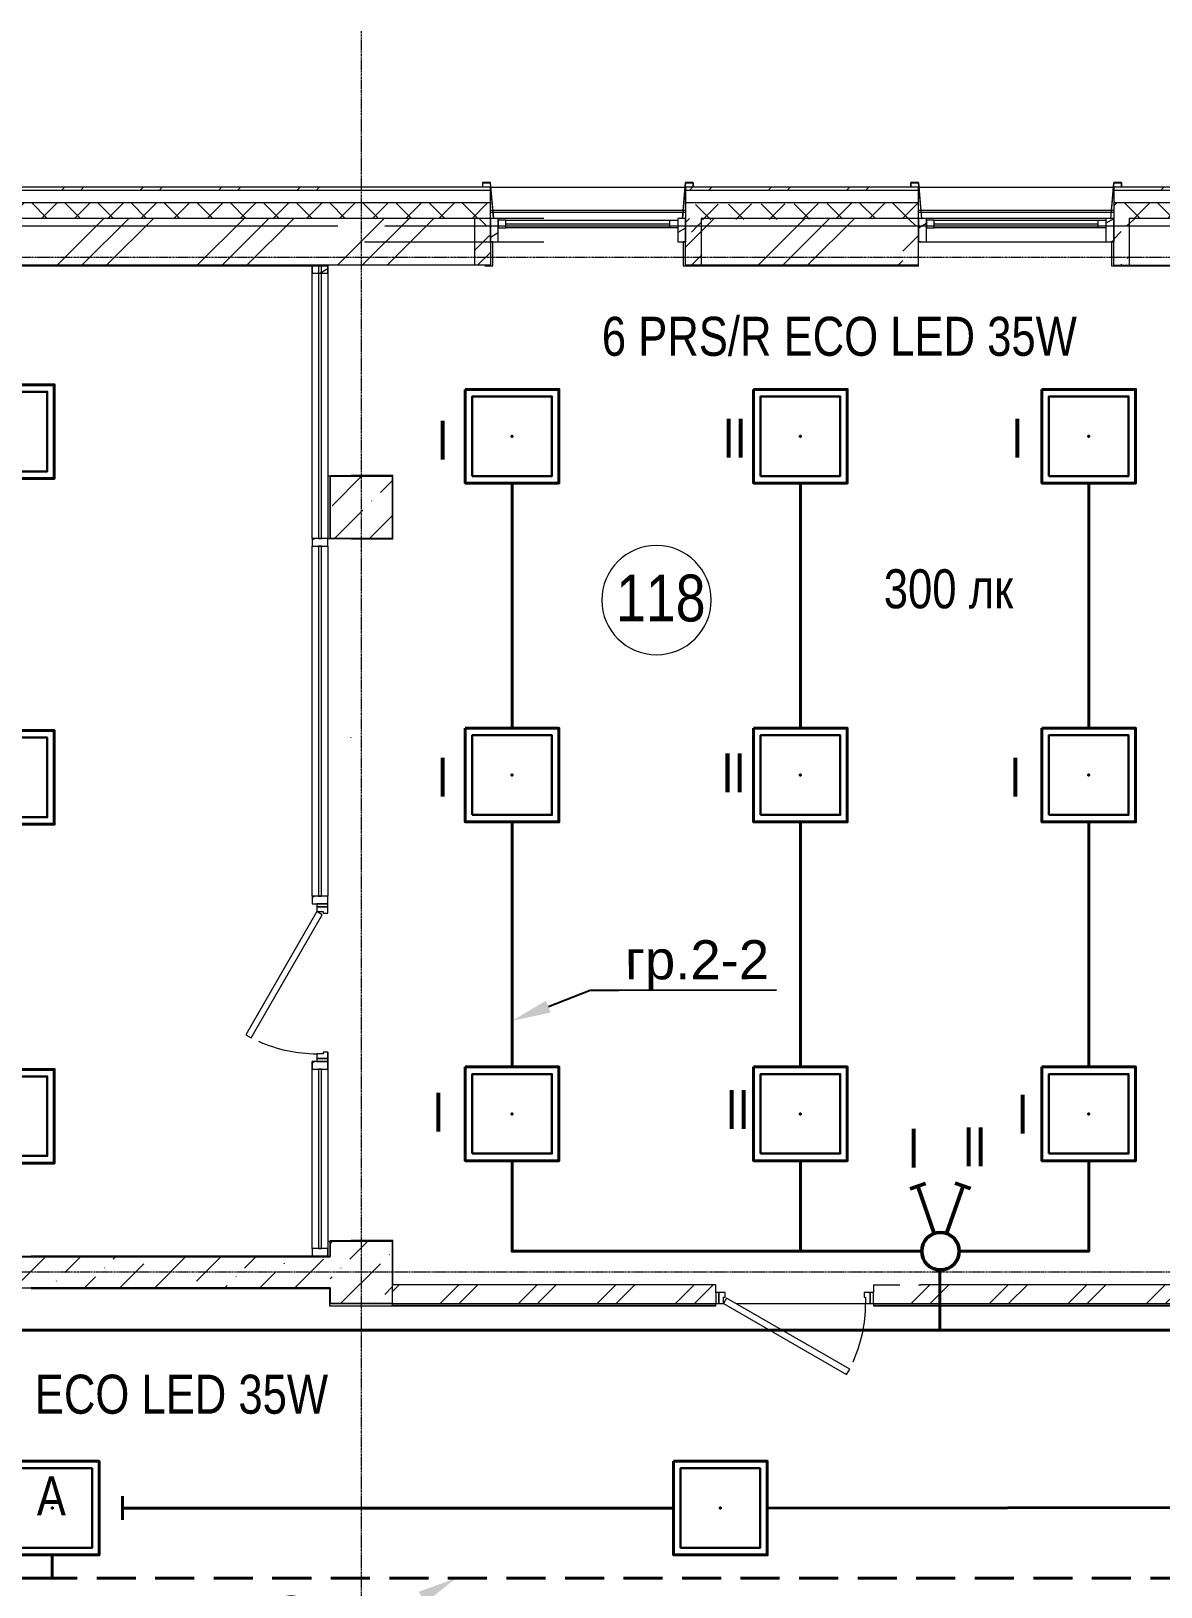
# Model space of a CAD drawing. Header units: metres. Extents: x 14298 to 227756, y -64870 to 286334.
# Drawn here: x 45948 to 53185, y -49301 to -39336 of the extents above; entities that cross this region are included whole.
import ezdxf
from ezdxf import colors
from ezdxf.entities.mleader import LeaderData, LeaderLine
from ezdxf.math import Vec2, Vec3

# ---------------------------------------------------------------- set-up
doc = ezdxf.new("R2010")
doc.units = ezdxf.units.M
for name, pattern in [('ADSK_Линия сетки', [21, 12, -3, 3, -3]), ('DASHED', [0.75, 0.5, -0.25]), ('HIDDEN2', [0.1875, 0.125, -0.0625])]:
    doc.linetypes.add(name, pattern=pattern)
for name, color, linetype, lineweight in [('A-AREA-IDEN', 7, 'Continuous', 9), ('A-DETL-MBND', 7, 'Continuous', 5), ('A-DOOR', 7, 'Continuous', 5), ('A-DOOR-FRAM', 7, 'Continuous', 13), ('A-FLOR', 7, 'Continuous', 5), ('A-GLAZ', 7, 'Continuous', 5), ('A-GLAZ-CURT', 7, 'Continuous', 5), ('A-GLAZ-CWMG', 7, 'Continuous', 5), ('A-WALL', 7, 'Continuous', 5), ('A-WALL-PATT', 7, 'Continuous', 18), ('I-WALL', 7, 'Continuous', 5), ('nadpisi', 84, 'Continuous', 13), ('S-COLS', 7, 'Continuous', 5), ('S-GRID', 7, 'Continuous', 9), ('ав осв', 1, 'HIDDEN2', 40), ('раб осв', 7, 'Continuous', 40), ('ЭЛ', 250, 'Continuous', 50), ('ЭЛ.освещ.', 150, 'Continuous', 50), ('ЭЛ.сети', 5, 'Continuous', 100)]:
    doc.layers.add(name, color=color, linetype=linetype, lineweight=lineweight)
doc.styles.add('Arial', font='arial.ttf', dxfattribs={"width": 0.8, "height": 2.5})
doc.styles.add('GOST Common_I_1', font='ARIALN.TTF', dxfattribs={"height": 300})
doc.styles.add('ISOPEUR', font='isocpeui.ttf')
pattern_1 = [(45, (0, 0), (84.19025, 308.69666), [396.875, -79.375, 3.353, -76.022])]
pattern_2 = [(45, (0, 0), (-251.4472, 251.4472), []), (45, (0, 381), (-251.4472, 251.4472), [])]
pattern_3 = [(0, (0, 0), (812.8, 203.2), [33.528, -576.072, 33.528, -576.072, -3251.2]), (0, (0, 0), (812.8, 203.2), [-1219.2, 33.528, -1185.672, 33.528, -576.072, -1422.4]), (0, (0, 0), (812.8, 203.2), [-3048, 33.528, -372.872, 33.528, -982.472]), (120, (304.8, 101.6), (-582.37636, 602.30545), [33.528, -576.072, 33.528, -576.072, -3251.2]), (120, (304.8, 101.6), (-582.37636, 602.30545), [-1219.2, 33.528, -1185.672, 33.528, -576.072, -1422.4]), (120, (304.8, 101.6), (-582.37636, 602.30545), [-3048, 33.528, -372.872, 33.528, -982.472]), (240, (406.4, 508), (-230.42364, -805.50545), [33.528, -576.072, 33.528, -576.072, -3251.2]), (240, (406.4, 508), (-230.42364, -805.50545), [-1219.2, 33.528, -1185.672, 33.528, -576.072, -1422.4]), (240, (406.4, 508), (-230.42364, -805.50545), [-3048, 33.528, -372.872, 33.528, -982.472])]
pattern_4 = [(45, (0, 0), (-106.06602, 106.06602), []), (135, (0, 0), (-106.06602, -106.06602), [])]
pattern_5 = [(45, (857.01, 0), (38.89087, 251.0229), [300, -50, 10, -50])]
pattern_6 = [(45, (0, 0), (38.89087, 251.0229), [300, -50, 10, -50])]
pattern_7 = [(45, (857.01, 0), (-106.066, 106.066), []), (135, (857.01, 0), (-106.066, -106.066), [])]

# ---------------------------------------------------------------- blocks, each defined once
blk = doc.blocks.new('КДП АПК - КР_rvt-1-1 этаж')
at = {"layer": 'A-WALL-PATT', "lineweight": 13}
h = blk.add_hatch(dxfattribs=at)
h.set_pattern_fill('FP_125', color=256, style=0, pattern_type=2)
h.set_pattern_definition([(45, (-1515.15, 0), (84.19025, 308.69666), [396.875, -79.375, 3.353, -76.022])])
h.paths.add_polyline_path([(41941.6, -46745.6), (43047.5, -46745.6), (43047.5, -46545.6), (42274.6, -46545.6), (42274.6, -46745.6), (40883.8, -46745.6)])
h.paths.add_polyline_path([(44683.7, -46745.6), (44683.7, -46545.6), (44047.5, -46545.6), (44047.5, -46745.6)])
h.paths.add_polyline_path([(44683.7, -46545.6), (44683.7, -46745.6), (47865.1, -46745.6), (47865.1, -46545.6)])
at = {"layer": 'S-COLS', "lineweight": 13}
h = blk.add_hatch(dxfattribs=at)
h.set_pattern_fill('FP_125', color=256, style=0, pattern_type=2)
h.set_pattern_definition(pattern_1)
h.paths.add_polyline_path([(47862.7, -41945.6), (48262.7, -41945.6), (48262.7, -41545.6), (47862.7, -41545.6), (47862.7, -41860.5)], flags=0)
h = blk.add_hatch(dxfattribs=at)
h.set_pattern_fill('FP_125', color=256, style=0, pattern_type=2)
h.set_pattern_definition(pattern_1)
h.paths.add_polyline_path([(48262.7, -46845.6), (48262.7, -46445.6), (47862.7, -46445.6), (47862.7, -46845.6), (48216.6, -46845.6)], flags=0)
at = {"layer": 'A-FLOR', "lineweight": 13}
for p, q in [((47912.7, -39945.6), (42212.7, -39945.6)), ((53912.7, -39945.6), (48212.7, -39945.6))]:
    blk.add_line(p, q, dxfattribs=at)
at = {"layer": 'I-WALL', "lineweight": 13}
for p, q in [((47862.7, -46545.6), (44047.5, -46545.6)), ((44047.5, -46745.6), (47862.7, -46745.6))]:
    blk.add_line(p, q, dxfattribs=at)
at = {"layer": 'S-COLS', "lineweight": 13}
for p, q in [((48262.7, -41545.6), (47862.7, -41545.6)), ((47862.7, -41545.6), (47862.7, -41945.6)), ((48262.7, -41945.6), (48262.7, -41545.6)), ((47862.7, -41945.6), (48262.7, -41945.6)), ((48262.7, -46445.6), (47862.7, -46445.6)), ((47862.7, -46445.6), (47862.7, -46545.6)), ((48262.7, -46845.6), (48262.7, -46445.6)), ((47862.7, -46745.6), (47862.7, -46845.6)), ((47862.7, -46845.6), (48262.7, -46845.6))]:
    blk.add_line(p, q, dxfattribs=at)
blk = doc.blocks.new('AC_Дверь_Однопольная_ДеревяннаяВнутренняя_ГОСТ6629-88 - ДГ 21-10Л-1292866-1 этаж')
at = {"layer": 'A-DOOR', "lineweight": 13}
for p, q in [((-333.1, 515), (-353.1, 480.4)), ((455, 60), (-333.1, 515)), ((-353.1, 480.4), (435, 25.4)), ((435, 25.4), (455, 60))]:
    blk.add_line(p, q, dxfattribs=at)
at = {"layer": 'A-DOOR', "lineweight": 18}
for p, q in [((-485, 60), (-505, 60)), ((-505, 60), (-505, -10)), ((-485, -10), (-485, 60)), ((505, 60), (485, 60)), ((485, 60), (485, -10)), ((505, -10), (505, 60)), ((-505, -10), (-485, -10)), ((485, -10), (505, -10))]:
    blk.add_line(p, q, dxfattribs=at)
at = {"layer": 'A-DOOR'}
blk.add_arc((455, 60), 910, 155.73648, 180, dxfattribs=at)
at = {"layer": 'A-DOOR-FRAM'}
for p, q in [((-455, 60), (-485, 60)), ((-485, 60), (-485, -10)), ((-455, 20), (-455, 60)), ((-445, 20), (-455, 20)), ((-445, -10), (-445, 20)), ((455, 20), (445, 20)), ((445, 20), (445, -10)), ((485, 60), (455, 60)), ((455, 60), (455, 20)), ((485, -10), (485, 60)), ((-485, -10), (-445, -10)), ((445, -10), (485, -10))]:
    blk.add_line(p, q, dxfattribs=at)
blk = doc.blocks.new('Прямоугольный импост - 50 x 150мм-V75-1 этаж')
at = {"layer": 'A-GLAZ-CWMG'}
h = blk.add_hatch(dxfattribs=at)
h.set_pattern_fill('FP_136', color=256, style=0, pattern_type=2)
h.set_pattern_definition([(210, (51632.65, -40565.64), (60, -103.92305), [])])
h.paths.add_polyline_path([(0, 120), (-50, 120), (-50, -30), (0, -30)], flags=0)
at = {"layer": 'A-GLAZ-CWMG', "lineweight": 18}
for p, q in [((0, 120), (-50, 120)), ((-50, 120), (-50, -30)), ((0, -30), (0, 120)), ((-50, -30), (0, -30))]:
    blk.add_line(p, q, dxfattribs=at)
blk = doc.blocks.new('M_Тент витража777 - M_Тент витража одинарное справо-2657983-1 этаж')
at = {"layer": 'A-GLAZ', "lineweight": 13}
for p, q in [((-525, 20), (-575, 20)), ((-575, 20), (-575, -30)), ((-575, -30), (-575, 20)), ((-525, -30), (-525, 20)), ((525, -30), (525, 20)), ((525, 20), (575, 20)), ((575, 20), (575, -30)), ((575, 20), (575, -30)), ((-575, -30), (-525, -30)), ((-525, -4.6), (525, -4.6)), ((575, -30), (525, -30))]:
    blk.add_line(p, q, dxfattribs=at)
at = {"layer": 'A-GLAZ'}
for p, q in [((-525, 20), (525, 20)), ((525, -30), (-525, -30))]:
    blk.add_line(p, q, dxfattribs=at)
blk = doc.blocks.new('Прямоугольный импост - 50 x 150мм-V76-1 этаж')
at = {"layer": 'A-GLAZ-CWMG'}
h = blk.add_hatch(dxfattribs=at)
h.set_pattern_fill('FP_137', color=256, style=0, pattern_type=2)
h.set_pattern_definition([(330, (-52882.65, -40565.64), (60, 103.92305), [])])
h.paths.add_polyline_path([(-50, 120), (0, 120), (0, -30), (-50, -30)], flags=0)
at = {"layer": 'A-GLAZ-CWMG', "lineweight": 18}
for p, q in [((-50, -30), (-50, 120)), ((-50, 120), (0, 120)), ((0, 120), (0, -30)), ((0, -30), (-50, -30))]:
    blk.add_line(p, q, dxfattribs=at)
blk = doc.blocks.new('Прямоугольный импост - 50 x 150мм-V77-1 этаж')
at = {"layer": 'A-GLAZ-CWMG'}
h = blk.add_hatch(dxfattribs=at)
h.set_pattern_fill('FP_138', color=256, style=0, pattern_type=2)
h.set_pattern_definition([(330, (-49282.65, -40565.64), (60, 103.92305), [])])
h.paths.add_polyline_path([(-50, 120), (0, 120), (0, -30), (-50, -30)], flags=0)
at = {"layer": 'A-GLAZ-CWMG', "lineweight": 18}
for p, q in [((-50, -30), (-50, 120)), ((-50, 120), (0, 120)), ((0, 120), (0, -30)), ((0, -30), (-50, -30))]:
    blk.add_line(p, q, dxfattribs=at)
blk = doc.blocks.new('Прямоугольный импост - 50 x 150мм-V78-1 этаж')
at = {"layer": 'A-GLAZ-CWMG'}
h = blk.add_hatch(dxfattribs=at)
h.set_pattern_fill('FP_139', color=256, style=0, pattern_type=2)
h.set_pattern_definition([(210, (48032.65, -40565.64), (60, -103.92305), [])])
h.paths.add_polyline_path([(0, 120), (-50, 120), (-50, -30), (0, -30)], flags=0)
at = {"layer": 'A-GLAZ-CWMG', "lineweight": 18}
for p, q in [((0, 120), (-50, 120)), ((-50, 120), (-50, -30)), ((0, -30), (0, 120)), ((-50, -30), (0, -30))]:
    blk.add_line(p, q, dxfattribs=at)
blk = doc.blocks.new('Прямоугольный импост - 50 x 150мм-V74-1 этаж')
at = {"layer": 'A-GLAZ-CWMG'}
for p, q in [((56432.7, -40535.7), (55282.7, -40535.7)), ((55282.7, -40685.7), (56432.7, -40685.7))]:
    blk.add_line(p, q, dxfattribs=at)
blk = doc.blocks.new('ПСС_Марка_помещения - Имя_2_5мм-224473-1 этаж')
at = {"layer": 'A-AREA-IDEN'}
for start, end in [(360, 180), (180, 360)]:
    blk.add_arc((-0.074, 0.039), 3.5, start, end, dxfattribs=at)
blk = doc.blocks.new('Прямоугольный импост - 50 x 100мм-1548914-1 этаж')
at = {"layer": 'A-GLAZ-CWMG'}
h = blk.add_hatch(dxfattribs=at)
h.set_pattern_fill('FP_88', color=256, style=0, pattern_type=2)
h.set_pattern_definition([(240, (-41044.39, 74022.65), (103.92305, -60), [])])
h.paths.add_polyline_path([(25, -50), (-25, -50), (-25, 50), (25, 50)], flags=0)
at = {"layer": 'A-GLAZ-CWMG', "lineweight": 18}
for p, q in [((-25, 50), (25, 50)), ((-25, -50), (-25, 50)), ((25, 50), (25, -50)), ((25, -50), (-25, -50))]:
    blk.add_line(p, q, dxfattribs=at)
blk = doc.blocks.new('Прямоугольный импост - 50 x 100мм-V60-1 этаж')
at = {"layer": 'A-GLAZ-CWMG'}
h = blk.add_hatch(dxfattribs=at)
h.set_pattern_fill('FP_90', color=256, style=0, pattern_type=2)
h.set_pattern_definition([(240, (-45111.89, 74022.65), (103.92305, -60), [])])
h.paths.add_polyline_path([(25, -50), (-25, -50), (-25, 50), (25, 50)], flags=0)
at = {"layer": 'A-GLAZ-CWMG', "lineweight": 18}
for p, q in [((-25, 50), (25, 50)), ((-25, -50), (-25, 50)), ((25, 50), (25, -50)), ((25, -50), (-25, -50))]:
    blk.add_line(p, q, dxfattribs=at)
blk = doc.blocks.new('Прямоугольный импост - 50 x 100мм-1782942-1 этаж')
at = {"layer": 'A-GLAZ-CWMG'}
h = blk.add_hatch(dxfattribs=at)
h.set_pattern_fill('FP_91', color=256, style=0, pattern_type=2)
h.set_pattern_definition([(300, (38985.64, 74022.65), (103.92305, 60), [])])
h.paths.add_polyline_path([(-50, 50), (-50, -50), (0, -50), (0, 50)], flags=0)
at = {"layer": 'A-GLAZ-CWMG', "lineweight": 18}
for p, q in [((-50, 50), (-50, -50)), ((0, 50), (-50, 50)), ((0, -50), (0, 50)), ((-50, -50), (0, -50))]:
    blk.add_line(p, q, dxfattribs=at)
blk = doc.blocks.new('выкл. 2 клав. скрыт.')
at = {"layer": 'ЭЛ.освещ.', "color": 0, "ltscale": 100}
for p, q in [((2902039.4, 2044041.8), (2902343.5, 2044147.6)), ((2902360.5, 2044098.7), (2902326.5, 2044196.6)), ((2902039.4, 2043963), (2902343.5, 2043857.2)), ((2902360.9, 2043907.2), (2902327.2, 2043809.2))]:
    blk.add_line(p, q, dxfattribs=at)
blk.add_circle((2901926.1, 2044002.4), 120, dxfattribs=at)
blk = doc.blocks.new('ARS.R UNI LED')
at = {"color": 5, "lineweight": 30, "ltscale": 100}
blk.add_lwpolyline([(2913222.7, 2072748.5), (2913732.7, 2072748.5), (2913732.7, 2073258.5), (2913222.7, 2073258.5)], close=True, dxfattribs=at)
at = {"color": 0, "lineweight": 40, "ltscale": 100}
blk.add_point((2913477.7, 2073003.5), dxfattribs=at)
at = {"layer": 'ЭЛ', "color": 5, "lineweight": 40, "ltscale": 10}
blk.add_lwpolyline([(2913177.7, 2073303.5), (2913777.7, 2073303.5), (2913777.7, 2072703.5), (2913177.7, 2072703.5)], close=True, dxfattribs=at)

msp = doc.modelspace()

# ---------------------------------------------------------------- hatches: boundary and pattern name
at = {"layer": 'A-GLAZ-CWMG', "lineweight": 15, "extrusion": (0, 0, -1)}
h = msp.add_hatch(dxfattribs=at)
h.set_pattern_fill('FP_89', color=256, angle=-90, style=0, pattern_type=2)
h.set_pattern_definition([(150, (26225, -1822.5), (-60, -103.92305), [])])
h.paths.add_polyline_path([(-47847.6532, -44925.6443), (-47847.6532, -44875.6443), (-47747.6532, -44875.6443), (-47747.6532, -44925.6443)], flags=0)
h = msp.add_hatch(dxfattribs=at)
h.set_pattern_fill('FP_89', color=256, angle=-90, style=0, pattern_type=2)
h.set_pattern_definition([(150, (26225, -2882.5), (-60, -103.92305), [])])
h.paths.add_polyline_path([(-47847.6532, -45985.6443), (-47847.6532, -45935.6443), (-47747.6532, -45935.6443), (-47747.6532, -45985.6443)], flags=0)
at = {"layer": 'A-WALL-PATT', "lineweight": 15}
h = msp.add_hatch(dxfattribs=at)
h.set_pattern_fill('FP_1', color=256, style=0, pattern_type=2)
h.set_pattern_definition(pattern_2)
h.paths.add_polyline_path([(52882.6532, -40355.6443), (55232.6532, -40355.6443), (55232.6532, -40335.6443), (52882.6532, -40335.6443)])
h.paths.add_polyline_path([(50146.1549, -40355.6443), (51632.6532, -40355.6443), (51632.6532, -40335.6443), (50146.1549, -40335.6443)])
h.paths.add_polyline_path([(45682.6532, -40355.6443), (48032.6532, -40355.6443), (48032.6532, -40335.6443), (45682.6532, -40335.6443)])
h.paths.add_polyline_path([(44432.6532, -40355.6443), (44432.6532, -40335.6443), (42082.6532, -40335.6443), (42082.6532, -40355.6443), (42398.967, -40355.6443)])
h.paths.add_polyline_path([(56645.3477, -40355.6443), (56645.3477, -40335.6443), (56482.6532, -40335.6443), (56482.6532, -40355.6443)])
h.paths.add_polyline_path([(40832.6532, -40355.6443), (40832.6532, -40335.6443), (38482.6532, -40335.6443), (38482.6532, -40355.6443)])
h.paths.add_polyline_path([(33632.6532, -40355.6443), (33632.6532, -40335.6443), (32462.2104, -40335.6443), (32462.2104, -40355.6443), (32879.1571, -40355.6443)])
h.paths.add_polyline_path([(34882.6532, -40355.6443), (37232.6532, -40355.6443), (37232.6532, -40335.6443), (34882.6532, -40335.6443)])
h = msp.add_hatch(dxfattribs=at)
h.set_pattern_fill('FP_127', color=256, style=0, pattern_type=2)
h.set_pattern_definition(pattern_5)
h.paths.add_polyline_path([(48909.6648, -40535.6443), (48889.6648, -40305.6443), (48839.6648, -40305.6443), (48840.6648, -40306.6443), (48888.748, -40306.6443), (48908.661, -40535.6443)], flags=0)
h = msp.add_hatch(dxfattribs=at)
h.set_pattern_fill('FP_127', color=256, style=0, pattern_type=2)
h.set_pattern_definition(pattern_5)
h.paths.add_polyline_path([(50119.6648, -40535.6443), (50120.6686, -40535.6443), (50140.5816, -40306.6443), (50188.6648, -40306.6443), (50189.6648, -40305.6443), (50139.6648, -40305.6443), (50127.9666, -40440.1735)], flags=0)
h = msp.add_hatch(dxfattribs=at)
h.set_pattern_fill('FP_127', color=256, style=0, pattern_type=2)
h.set_pattern_definition(pattern_6)
h.paths.add_polyline_path([(51652.6532, -40535.6443), (51632.6532, -40305.6443), (51582.6532, -40305.6443), (51583.6532, -40306.6443), (51631.7364, -40306.6443), (51651.6494, -40535.6443)], flags=0)
h = msp.add_hatch(dxfattribs=at)
h.set_pattern_fill('FP_127', color=256, style=0, pattern_type=2)
h.set_pattern_definition(pattern_6)
h.paths.add_polyline_path([(52862.6532, -40535.6443), (52863.657, -40535.6443), (52883.57, -40306.6443), (52931.6532, -40306.6443), (52932.6532, -40305.6443), (52882.6532, -40305.6443), (52870.955, -40440.1735)], flags=0)
at = {"layer": 'A-WALL-PATT', "lineweight": 15, "true_color": 0x787878}
h = msp.add_hatch(dxfattribs=at)
h.set_pattern_fill('FP_114', color=8, style=0, pattern_type=2)
h.set_pattern_definition(pattern_4)
h.paths.add_polyline_path([(51632.6532, -40535.6443), (51632.6532, -40435.6443), (50139.6648, -40445.6443), (50139.6648, -40545.6443), (51532.6532, -40535.6443)])
h.paths.add_polyline_path([(52882.6532, -40535.6443), (56482.6532, -40535.6443), (56482.6532, -40435.6443), (52882.6532, -40435.6443), (52882.6532, -40440.1735)])
h.paths.add_polyline_path([(56582.6532, -40535.6443), (56645.3477, -40535.6443), (56645.3477, -40435.6443), (56482.6532, -40435.6443), (56482.6532, -40535.6443)])
h.paths.add_polyline_path([(43985.602, -40535.6443), (45688.4147, -40537.7561), (45688.4147, -40437.7561), (42082.6532, -40435.6443), (42082.6532, -40535.6443), (43456.7237, -40535.6443)])
h.paths.add_polyline_path([(46629.9936, -40535.6443), (48889.6648, -40535.6443), (48889.6648, -40435.6443), (45682.6532, -40435.6443), (45682.6532, -40535.6443), (45782.6532, -40535.6443)])
h.paths.add_polyline_path([(38582.6532, -40535.6443), (42101.2234, -40536.8902), (42101.2234, -40436.8902), (38482.6532, -40435.6443), (38482.6532, -40535.6443)])
h.paths.add_polyline_path([(32879.1571, -40535.6443), (33632.6532, -40535.6443), (33632.6532, -40435.6443), (32462.6532, -40435.6443), (32462.6532, -40535.6443)])
h.paths.add_polyline_path([(33632.6532, -40533.3797), (38482.6532, -40535.6443), (38482.6532, -40435.6443), (34882.6532, -40435.6443), (33632.6532, -40437.9089)])
at = {"layer": 'A-WALL-PATT', "lineweight": 15}
h = msp.add_hatch(dxfattribs=at)
h.set_pattern_fill('FP_2', color=256, style=0, pattern_type=2)
h.set_pattern_definition([(45, (0, 0), (-449.013, 449.013), []), (45, (158.75, 0), (0, 898.0256), []), (45, (-158.75, 0), (0, 898.0256), [])])
h.paths.add_polyline_path([(56645.3477, -40835.6443), (56645.3477, -40535.6443), (52982.6532, -40535.6443), (52982.6532, -40835.6443), (55092.0469, -40835.6443)])
h.paths.add_polyline_path([(51500.6532, -40835.6443), (51532.6532, -40835.6443), (51532.6532, -40535.6443), (50139.6648, -40535.6443), (50139.6648, -40835.6443), (51497.6532, -40835.6443)])
h.paths.add_polyline_path([(56582.6532, -40835.6443), (56645.3477, -40835.6443), (56645.3477, -40535.6443), (56582.6532, -40535.6443), (56582.6532, -40585.6443)], flags=17)
h.paths.add_polyline_path([(39817.6532, -40835.6443), (42182.6532, -40835.6443), (42182.6532, -40535.6443), (38582.6532, -40535.6443), (38582.6532, -40835.6443), (39814.6532, -40835.6443)])
h.paths.add_polyline_path([(43985.602, -40835.6443), (45782.6532, -40860.6443), (45782.6532, -40560.6443), (42182.6532, -40535.6443), (42182.6532, -40835.6443), (43957.6532, -40835.6443)])
h.paths.add_polyline_path([(45782.6532, -40835.6443), (48889.6648, -40835.6443), (48889.6648, -40535.6443), (45782.6532, -40535.6443), (45782.6532, -40585.6443)])
h.paths.add_polyline_path([(36137.6532, -40835.6443), (38582.6532, -40835.6443), (38582.6532, -40535.6443), (34982.6532, -40535.6443), (34982.6532, -40835.6443), (36134.6532, -40835.6443)])
h.paths.add_polyline_path([(34982.6532, -40835.6443), (34982.6532, -40535.6443), (32462.6532, -40535.6443), (32462.6532, -40835.6443), (32879.1571, -40835.6443)])
at = {"layer": 'A-WALL-PATT', "lineweight": 15, "true_color": 0x787878}
h = msp.add_hatch(dxfattribs=at)
h.set_pattern_fill('FP_114', color=8, style=0, pattern_type=2)
h.set_pattern_definition(pattern_7)
h.paths.add_polyline_path([(48789.6648, -40585.6443), (48889.6648, -40585.6443), (48889.6648, -40535.6443), (48789.6648, -40535.6443)], flags=0)
h = msp.add_hatch(dxfattribs=at)
h.set_pattern_fill('FP_114', color=8, style=0, pattern_type=2)
h.set_pattern_definition(pattern_7)
h.paths.add_polyline_path([(50239.6648, -40585.6443), (50239.6648, -40535.6443), (50139.6648, -40535.6443), (50139.6648, -40585.6443)], flags=0)
h = msp.add_hatch(dxfattribs=at)
h.set_pattern_fill('FP_114', color=8, style=0, pattern_type=2)
h.set_pattern_definition(pattern_4)
h.paths.add_polyline_path([(51632.6532, -40585.6443), (51632.6532, -40535.6443), (51532.6532, -40535.6443), (51532.6532, -40585.6443)], flags=0)
h = msp.add_hatch(dxfattribs=at)
h.set_pattern_fill('FP_114', color=8, style=0, pattern_type=2)
h.set_pattern_definition(pattern_4)
h.paths.add_polyline_path([(52882.6532, -40585.6443), (52982.6532, -40585.6443), (52982.6532, -40535.6443), (52882.6532, -40535.6443)], flags=0)
at = {"layer": 'A-WALL-PATT', "lineweight": 15}
h = msp.add_hatch(dxfattribs=at)
h.set_pattern_fill('FP_127', color=256, style=0, pattern_type=2)
h.set_pattern_definition(pattern_5)
h.paths.add_polyline_path([(48854.6648, -40835.6443), (48889.6648, -40835.6443), (48889.6648, -40585.6443), (48789.6648, -40585.6443), (48789.6648, -40835.6443), (48851.6648, -40835.6443)], flags=0)
h = msp.add_hatch(dxfattribs=at)
h.set_pattern_fill('FP_127', color=256, style=0, pattern_type=2)
h.set_pattern_definition(pattern_5)
h.paths.add_polyline_path([(50239.6648, -40835.6443), (50239.6648, -40585.6443), (50139.6648, -40585.6443), (50139.6648, -40835.6443)], flags=0)
h = msp.add_hatch(dxfattribs=at)
h.set_pattern_fill('FP_127', color=256, style=0, pattern_type=2)
h.set_pattern_definition(pattern_6)
h.paths.add_polyline_path([(51632.6532, -40835.6443), (51632.6532, -40585.6443), (51532.6532, -40585.6443), (51532.6532, -40835.6443)], flags=0)
h = msp.add_hatch(dxfattribs=at)
h.set_pattern_fill('FP_127', color=256, style=0, pattern_type=2)
h.set_pattern_definition(pattern_6)
h.paths.add_polyline_path([(52982.6532, -40835.6443), (52982.6532, -40585.6443), (52882.6532, -40585.6443), (52882.6532, -40835.6443), (52976.5336, -40835.6443)], flags=0)
h = msp.add_hatch(dxfattribs=at)
h.set_pattern_fill('FP_81', color=256, style=0, pattern_type=2)
h.set_pattern_definition(pattern_3)
h.paths.add_polyline_path([(47847.6532, -40838.6443), (47850.6532, -40838.6443), (47850.6532, -40835.6443), (45682.6532, -40835.6443), (45682.6532, -40838.6443), (47687.7503, -40838.6443)], flags=0)
h = msp.add_hatch(dxfattribs=at)
h.set_pattern_fill('FP_81', color=256, style=0, pattern_type=2)
h.set_pattern_definition(pattern_3)
h.paths.add_polyline_path([(50861.0203, -40838.6443), (51497.6532, -40838.6443), (51497.6532, -40835.6443), (49282.6532, -40835.6443), (49282.6532, -40838.6443)], flags=0)
h = msp.add_hatch(dxfattribs=at)
h.set_pattern_fill('FP_81', color=256, style=0, pattern_type=2)
h.set_pattern_definition(pattern_3)
h.paths.add_polyline_path([(47994.6532, -47082.6443), (47997.6532, -47082.6443), (47997.6532, -42588.6443), (47994.6532, -42588.6443), (47994.6532, -46831.681)], flags=0)
h = msp.add_hatch(dxfattribs=at)
h.set_pattern_fill('FP_81', color=256, style=0, pattern_type=2)
h.set_pattern_definition(pattern_3)
h.paths.add_polyline_path([(47687.7503, -47185.6443), (47847.6532, -47185.6443), (47847.6532, -47182.6443), (45947.6532, -47182.6443), (45947.6532, -47185.6443), (46629.9936, -47185.6443)], flags=0)
h.paths.add_polyline_path([(44514.4803, -47185.6443), (44937.6532, -47185.6443), (44937.6532, -47182.6443), (43954.6532, -47182.6443), (43954.6532, -47185.6443)], flags=0)
h = msp.add_hatch(dxfattribs=at)
h.set_pattern_fill('FP_81', color=256, style=0, pattern_type=2)
h.set_pattern_definition([(0, (-1519.7, 0), (812.8, 203.2), [33.528, -576.072, 33.528, -576.072, -3251.2]), (0, (-1519.7, 0), (812.8, 203.2), [-1219.2, 33.528, -1185.672, 33.528, -576.072, -1422.4]), (0, (-1519.7, 0), (812.8, 203.2), [-3048, 33.528, -372.872, 33.528, -982.472]), (120, (-1214.9, 101.6), (-582.37636, 602.30545), [33.528, -576.072, 33.528, -576.072, -3251.2]), (120, (-1214.9, 101.6), (-582.37636, 602.30545), [-1219.2, 33.528, -1185.672, 33.528, -576.072, -1422.4]), (120, (-1214.9, 101.6), (-582.37636, 602.30545), [-3048, 33.528, -372.872, 33.528, -982.472]), (240, (-1113.3, 508), (-230.42364, -805.50545), [33.528, -576.072, 33.528, -576.072, -3251.2]), (240, (-1113.3, 508), (-230.42364, -805.50545), [-1219.2, 33.528, -1185.672, 33.528, -576.072, -1422.4]), (240, (-1113.3, 508), (-230.42364, -805.50545), [-3048, 33.528, -372.872, 33.528, -982.472])])
h.paths.add_polyline_path([(46168.048, -47388.6443), (46339.9509, -47388.6443), (46339.9509, -47385.6443), (44427.9509, -47385.6443), (44427.9509, -47388.6443), (45110.2913, -47388.6443)], flags=0)
h.paths.add_polyline_path([(40745.9509, -47388.6443), (43417.9509, -47388.6443), (43417.9509, -47385.6443), (40742.9509, -47385.6443), (40742.9509, -47388.6443)], flags=0)
h = msp.add_hatch(dxfattribs=at)
h.set_pattern_fill('FP_1', color=256, style=0, pattern_type=2)
h.set_pattern_definition(pattern_2)
h.paths.add_polyline_path([(50861.0203, -47485.6443), (53862.6532, -47485.6443), (53862.6532, -47365.6443), (51343.211, -47365.6443), (51343.211, -47485.6443)])
h.paths.add_polyline_path([(50333.211, -47485.6443), (50333.211, -47365.6443), (48262.6532, -47365.6443), (48262.6532, -47485.6443)])
h = msp.add_hatch(dxfattribs=at)
h.set_pattern_fill('FP_81', color=256, style=0, pattern_type=2)
h.set_pattern_definition(pattern_3)
h.paths.add_polyline_path([(49532.6532, -47497.6443), (53862.6532, -47497.6443), (53862.6532, -47485.6443), (49532.6532, -47485.6443)], flags=0)
h.paths.add_polyline_path([(48522.6532, -47497.6443), (48522.6532, -47485.6443), (48262.6532, -47485.6443), (48262.6532, -47497.6443)], flags=0)

# ---------------------------------------------------------------- linework, layer by layer
at = {"layer": 'A-DETL-MBND', "lineweight": 15}
for p, q in [((48889.6648, -40335.6443), (48891.3969, -40335.6443)), ((48892.2735, -40335.6443), (50137.0561, -40335.6443)), ((50137.9328, -40335.6443), (50139.6648, -40335.6443)), ((51632.6532, -40335.6443), (51634.3852, -40335.6443)), ((51635.2619, -40335.6443), (52880.0445, -40335.6443)), ((52880.9212, -40335.6443), (52882.6532, -40335.6443)), ((48904.3132, -40485.6443), (48889.6648, -40485.6443)), ((48889.6648, -40495.6443), (48905.1828, -40495.6443)), ((50124.2318, -40485.6443), (48905.0978, -40485.6443)), ((48906.0112, -40495.6443), (50123.3184, -40495.6443)), ((50124.1469, -40495.6443), (50139.6648, -40495.6443)), ((50139.6648, -40485.6443), (50125.0164, -40485.6443)), ((51647.3016, -40485.6443), (51632.6532, -40485.6443)), ((51632.6532, -40495.6443), (51648.1712, -40495.6443)), ((52867.2202, -40485.6443), (51648.0862, -40485.6443)), ((51648.9996, -40495.6443), (52866.3068, -40495.6443)), ((52867.1352, -40495.6443), (52882.6532, -40495.6443)), ((52882.6532, -40485.6443), (52868.0048, -40485.6443))]:
    msp.add_line(p, q, dxfattribs=at)
at = {"layer": 'A-FLOR', "lineweight": 15}
for p, q in [((45468.1606, -47185.6443), (45947.6532, -47185.6443)), ((48262.6532, -47353.6443), (48262.6532, -47365.6443)), ((50463.211, -47485.6443), (51293.211, -47485.6443)), ((50463.211, -47485.6443), (51293.211, -47485.6443))]:
    msp.add_line(p, q, dxfattribs=at)
at = {"layer": 'A-GLAZ-CURT', "lineweight": 15}
for p, q in [((47787.6532, -40838.6443), (47787.6532, -42585.6443)), ((47817.6532, -40838.6443), (47797.6532, -40838.6443)), ((47807.6532, -42585.6443), (47807.6532, -40835.6443)), ((47787.6532, -42585.6443), (47807.6532, -42585.6443)), ((47787.6532, -42635.6443), (47787.6532, -44875.6443)), ((47807.6532, -42635.6443), (47787.6532, -42635.6443)), ((47807.6532, -44875.6443), (47807.6532, -42635.6443)), ((47787.6532, -44875.6443), (47807.6532, -44875.6443)), ((47807.6532, -44925.6443), (47787.6532, -44925.6443)), ((47787.6532, -45935.6443), (47807.6532, -45935.6443)), ((47787.6532, -45985.6443), (47787.6532, -47132.6443)), ((47807.6532, -45985.6443), (47787.6532, -45985.6443)), ((47807.6532, -47132.6443), (47807.6532, -45985.6443)), ((47787.6532, -47132.6443), (47807.6532, -47132.6443))]:
    msp.add_line(p, q, dxfattribs=at)
at = {"layer": 'A-GLAZ-CWMG', "lineweight": 15}
for p, q in [((47747.6532, -42585.6443), (47747.6532, -40838.6443)), ((47847.6532, -40835.6443), (47847.6532, -42585.6443)), ((47747.6532, -44875.6443), (47747.6532, -42635.6443)), ((47847.6532, -42635.6443), (47847.6532, -44875.6443)), ((47747.6532, -47132.6443), (47747.6532, -45935.6443)), ((47847.6532, -45875.6443), (47847.6532, -47132.6443))]:
    msp.add_line(p, q, dxfattribs=at)
at = {"layer": 'A-GLAZ-CWMG', "lineweight": 15, "extrusion": (0, 0, -1)}
for p, q in [((47747.6532, -44875.6443), (47747.6532, -44925.6443)), ((47847.6532, -44875.6443), (47747.6532, -44875.6443)), ((47747.6532, -44925.6443), (47847.6532, -44925.6443)), ((47847.6532, -44925.6443), (47847.6532, -44875.6443)), ((47747.6532, -45935.6443), (47747.6532, -45985.6443)), ((47847.6532, -45935.6443), (47747.6532, -45935.6443)), ((47847.6532, -45985.6443), (47847.6532, -45935.6443)), ((47747.6532, -45985.6443), (47847.6532, -45985.6443))]:
    msp.add_line(p, q, dxfattribs=at)
at = {"layer": 'A-WALL', "lineweight": 15}
for p, q in [((48889.6648, -40355.6443), (33632.6532, -40355.6443)), ((48889.6648, -40305.6443), (48839.6648, -40305.6443)), ((48839.6648, -40305.6443), (48839.6648, -40335.6443)), ((48840.6648, -40335.6443), (48840.6648, -40306.6443)), ((48840.6648, -40306.6443), (48888.748, -40306.6443)), ((48888.748, -40306.6443), (48908.661, -40535.6443)), ((48909.6648, -40535.6443), (48889.6648, -40305.6443)), ((50139.6648, -40305.6443), (50119.6648, -40535.6443)), ((50120.6686, -40535.6443), (50140.5816, -40306.6443)), ((50189.6648, -40305.6443), (50139.6648, -40305.6443)), ((51632.6532, -40355.6443), (50139.6648, -40355.6443)), ((50140.5816, -40306.6443), (50188.6648, -40306.6443)), ((50188.6648, -40306.6443), (50188.6648, -40335.6443)), ((50189.6648, -40335.6443), (50189.6648, -40305.6443)), ((51632.6532, -40305.6443), (51582.6532, -40305.6443)), ((51582.6532, -40305.6443), (51582.6532, -40335.6443)), ((51583.6532, -40335.6443), (51583.6532, -40306.6443)), ((51583.6532, -40306.6443), (51631.7364, -40306.6443)), ((51631.7364, -40306.6443), (51651.6494, -40535.6443)), ((51652.6532, -40535.6443), (51632.6532, -40305.6443)), ((52882.6532, -40305.6443), (52862.6532, -40535.6443)), ((52863.657, -40535.6443), (52883.57, -40306.6443)), ((52932.6532, -40305.6443), (52882.6532, -40305.6443)), ((56630.3477, -40355.6443), (52882.6532, -40355.6443)), ((52883.57, -40306.6443), (52931.6532, -40306.6443)), ((52931.6532, -40306.6443), (52931.6532, -40335.6443)), ((52932.6532, -40335.6443), (52932.6532, -40305.6443)), ((48889.6648, -40435.6443), (33632.6532, -40435.6443)), ((51632.6532, -40435.6443), (50139.6648, -40435.6443)), ((56630.3477, -40435.6443), (52882.6532, -40435.6443)), ((48789.6648, -40535.6443), (33532.6532, -40535.6443)), ((48789.6648, -40835.6443), (48789.6648, -40535.6443)), ((48908.661, -40535.6443), (48909.6648, -40535.6443)), ((50119.6648, -40535.6443), (50120.6686, -40535.6443)), ((51632.6532, -40535.6677), (50239.6648, -40535.6443)), ((50239.6648, -40535.6443), (50239.6648, -40835.6443)), ((51632.6532, -40843.5455), (51632.6532, -40535.6677)), ((51651.6494, -40535.6443), (51652.6532, -40535.6443)), ((52862.6532, -40535.6443), (52863.657, -40535.6443)), ((56530.3477, -40535.6443), (52982.6532, -40535.6443)), ((52982.6532, -40535.6443), (52982.6532, -40835.6443)), ((48889.6648, -40585.6443), (48789.6648, -40585.6443)), ((48889.6648, -40685.6443), (48889.6648, -40585.6443)), ((50139.6648, -40585.6443), (50139.6648, -40685.6443)), ((50239.6648, -40585.6443), (50139.6648, -40585.6443)), ((51632.6532, -40585.6443), (51532.6532, -40585.6443)), ((51632.6532, -40685.6443), (51632.6532, -40585.6443)), ((52882.6532, -40585.6443), (52882.6532, -40685.6443)), ((52982.6532, -40585.6443), (52882.6532, -40585.6443)), ((48904.6648, -40685.6443), (48889.6648, -40685.6443)), ((48889.6648, -40685.6443), (48889.6648, -40835.6443)), ((48904.6648, -40838.6443), (48904.6648, -40685.6443)), ((50139.6648, -40685.6443), (50124.6648, -40685.6443)), ((50124.6648, -40685.6443), (50124.6648, -40838.6443)), ((50139.6648, -40835.6443), (50139.6648, -40685.6443)), ((51647.6532, -40685.6443), (51632.6532, -40685.6443)), ((52882.6532, -40685.6443), (52867.6532, -40685.6443)), ((52867.6532, -40685.6443), (52867.6532, -40838.6443)), ((52882.6532, -40835.6443), (52882.6532, -40685.6443)), ((33617.6532, -40838.6443), (47847.6532, -40838.6443)), ((48889.6648, -40835.6443), (33632.6532, -40835.6443)), ((48854.6648, -40838.6443), (48904.6648, -40838.6443)), ((50124.6648, -40838.6443), (51632.6532, -40838.6443)), ((51632.6532, -40835.6677), (50139.6648, -40835.6443)), ((52867.6532, -40838.6443), (56645.3477, -40838.6443)), ((52882.6532, -40835.6443), (56530.3477, -40835.6443)), ((47847.6532, -42185.6443), (47847.6532, -42585.6443)), ((47862.6532, -42185.6443), (47850.6532, -42185.6443)), ((47862.6532, -42185.6443), (47982.6532, -42185.6443)), ((47862.6532, -42585.6443), (47862.6532, -42185.6443)), ((47982.6532, -42182.6443), (47982.6532, -42185.6443)), ((47982.6532, -42185.6443), (48262.6532, -42185.6443)), ((48265.6532, -42182.6443), (47997.6532, -42182.6443)), ((48262.6532, -42185.6443), (48262.6532, -42585.6443)), ((48265.6532, -42588.6443), (48265.6532, -42182.6443)), ((47850.6532, -42585.6443), (47862.6532, -42585.6443)), ((48262.6532, -42585.6443), (47862.6532, -42585.6443)), ((47997.6532, -42588.6443), (48265.6532, -42588.6443)), ((47847.6532, -47085.6443), (47982.6532, -47085.6443)), ((47847.6532, -47085.6443), (47847.6532, -47182.6443)), ((47862.6532, -47185.6443), (47862.6532, -47085.6443)), ((47982.6532, -47085.6443), (48262.6532, -47085.6443)), ((48265.6532, -47082.6443), (47997.6532, -47082.6443)), ((48262.6532, -47085.6443), (48262.6532, -47365.6443)), ((48265.6532, -47350.6443), (48265.6532, -47082.6443)), ((47847.6532, -47182.6443), (45947.6532, -47182.6443)), ((45947.6532, -47182.6443), (45947.6532, -47185.6443)), ((45947.6532, -47185.6443), (47862.6532, -47185.6443)), ((47862.6532, -47385.6443), (45947.6532, -47385.6443)), ((45947.6532, -47385.6443), (45947.6532, -47388.6443)), ((45947.6532, -47388.6443), (47859.6532, -47388.6443)), ((47859.6532, -47388.6443), (47859.6532, -47500.6443)), ((47862.6532, -47485.6443), (47862.6532, -47385.6443)), ((50333.211, -47365.6443), (48262.6532, -47365.6443)), ((48262.6532, -47500.6443), (48262.6532, -47365.6443)), ((50333.211, -47415.6443), (50333.211, -47365.6443)), ((51343.211, -47365.6443), (51343.211, -47415.6443)), ((51343.211, -47365.6443), (51512.6532, -47365.6443)), ((51632.6532, -47365.6443), (51647.6532, -47365.6443)), ((53859.6532, -47365.6443), (51647.6532, -47365.6443)), ((47862.6532, -47485.6443), (47859.6532, -47485.6443)), ((47859.6532, -47500.6443), (50333.211, -47500.6443)), ((48262.6532, -47485.6443), (47862.6532, -47485.6443)), ((48262.6532, -47485.6443), (50333.211, -47485.6443)), ((50333.211, -47497.6443), (48262.6532, -47497.6443)), ((50333.211, -47500.6443), (50333.211, -47485.6443)), ((51343.211, -47485.6443), (53862.6532, -47485.6443)), ((51343.211, -47485.6443), (51343.211, -47500.6443)), ((53862.6532, -47497.6443), (51343.211, -47497.6443)), ((51343.211, -47500.6443), (54522.6532, -47500.6443))]:
    msp.add_line(p, q, dxfattribs=at)
at = {"layer": 'I-WALL', "lineweight": 15}
for p, q in [((48889.6648, -40335.6443), (33632.6532, -40335.6443)), ((48889.6648, -40585.6443), (48889.6648, -40335.6443)), ((50139.6648, -40335.6443), (50139.6648, -40585.6443)), ((51632.6532, -40335.6443), (50139.6648, -40335.6443)), ((51632.6532, -40585.6443), (51632.6532, -40335.6443)), ((52882.6532, -40335.6443), (52882.6532, -40585.6443)), ((56630.3477, -40335.6443), (52882.6532, -40335.6443))]:
    msp.add_line(p, q, dxfattribs=at)
at = {"layer": 'S-GRID', "linetype": 'ADSK_Линия сетки', "lineweight": 15}
for p, q in [((48062.6532, -39335.6443), (48062.6532, -64052.4737)), ((95458.7083, -40785.6443), (29247.2594, -40785.6443)), ((95458.7083, -47285.6443), (45468.1606, -47285.6443))]:
    msp.add_line(p, q, dxfattribs=at)
at = {"layer": 'ав осв', "linetype": 'DASHED', "lineweight": 40, "ltscale": 500}
msp.add_lwpolyline([(53742.8012, -49245.6547), (46082.8085, -49245.6547), (46082.8085, -49245.6547), (46082.8085, -49095.6469), (46082.8085, -49245.6547), (35862.6532, -49245.6547)], dxfattribs=at)
at = {"layer": 'раб осв', "color": 0, "lineweight": 40}
for points in [[(49028.6104, -42230.6417), (49028.6104, -43800.6417)], [(50875.6336, -42230.6417), (50875.6336, -43800.6417)], [(52722.6568, -43800.6417), (52722.6568, -42230.6417)], [(49028.6104, -44400.6417), (49028.6104, -45970.6417)], [(50875.6336, -44400.6417), (50875.6336, -45970.6417)], [(52722.6568, -45970.6417), (52722.6568, -44400.6417)], [(51652.6532, -47150.6443), (49028.6104, -47150.6443), (49028.6104, -46570.6417)], [(50875.6336, -46570.6417), (50875.6336, -47150.6443)], [(51892.6532, -47150.6443), (52722.6568, -47150.6443), (52722.6568, -46570.6417)], [(35712.6532, -47650.6443), (37632.6532, -47656.6443), (37632.6532, -47656.6443), (37632.6532, -47656.6443), (37632.6532, -47656.6443), (41105.2037, -47675.6443), (41105.2037, -47675.6443), (41105.2037, -47675.6443), (45422.6532, -47656.6443), (45422.6532, -47656.6443), (45422.6532, -47656.6443), (51767.9986, -47656.6443), (51767.9986, -47276.6443), (51767.9986, -47656.6443), (51447.6532, -47656.6443)], [(55747.6532, -47237.5986), (55747.6532, -47656.6443), (51767.9986, -47656.6443)], [(46532.8085, -48720.6469), (46532.8085, -48870.6469)], [(46532.8085, -48795.6495), (50062.8049, -48795.6495)], [(50662.8049, -48795.6495), (53742.8012, -48793.1443)]]:
    msp.add_lwpolyline(points, dxfattribs=at)

# ---------------------------------------------------------------- block references
at = {"lineweight": 13}
msp.add_blockref('КДП АПК - КР_rvt-1-1 этаж', (0, -639.2559), dxfattribs=at)
at = {"layer": 'A-AREA-IDEN', "lineweight": 15, "xscale": 99.99999999999993, "yscale": 99.99999999999993, "zscale": 99.99999999999993}
msp.add_blockref('ПСС_Марка_помещения - Имя_2_5мм-224473-1 этаж', (49961.132, -42984.0249), dxfattribs=at)
at = {"layer": 'A-DOOR', "lineweight": 15}
for p, rotation in [((47837.6532, -45430.6443), 89.99999999999994), ((50838.211, -47425.6443), 180)]:
    msp.add_blockref('AC_Дверь_Однопольная_ДеревяннаяВнутренняя_ГОСТ6629-88 - ДГ 21-10Л-1292866-1 этаж', p, dxfattribs=dict(at, rotation=rotation))
at = {"layer": 'A-GLAZ', "lineweight": 15}
for p in [(49514.6648, -40565.6443), (52257.6532, -40565.6443)]:
    msp.add_blockref('M_Тент витража777 - M_Тент витража одинарное справо-2657983-1 этаж', p, dxfattribs=at)
at = {"layer": 'A-GLAZ-CWMG', "lineweight": 15}
for p in [(-7200, 0), (-3600, 0)]:
    msp.add_blockref('Прямоугольный импост - 50 x 150мм-V74-1 этаж', p, dxfattribs=at)
for name, p, rotation in [('Прямоугольный импост - 50 x 150мм-V78-1 этаж', (48889.6648, -40565.6443), 180), ('Прямоугольный импост - 50 x 150мм-V75-1 этаж', (51632.6532, -40565.6443), 180), ('Прямоугольный импост - 50 x 100мм-1782942-1 этаж', (47797.6532, -40835.6443), 90.00000000000017)]:
    msp.add_blockref(name, p, dxfattribs=dict(at, rotation=rotation))
at = {"layer": 'A-GLAZ-CWMG', "lineweight": 15, "extrusion": (0, 0, -1)}
for name, p, rotation in [('Прямоугольный импост - 50 x 150мм-V77-1 этаж', (-50139.6648, -40565.6443), 180), ('Прямоугольный импост - 50 x 150мм-V76-1 этаж', (-52882.6532, -40565.6443), 180), ('Прямоугольный импост - 50 x 100мм-1548914-1 этаж', (-47797.6532, -42610.6443), 269.9999999999998), ('Прямоугольный импост - 50 x 100мм-V60-1 этаж', (-47797.6532, -47157.6443), 269.9999999999998)]:
    msp.add_blockref(name, p, dxfattribs=dict(at, rotation=rotation))
at = {"layer": 'раб осв', "color": 0, "lineweight": 40, "ltscale": 100}
for p in [(-2867682.0992, -2114904.1934), (-2864449.0947, -2114934.1908), (-2862602.0715, -2114934.1908), (-2860755.0482, -2114934.1908), (-2867682.0992, -2117119.1882), (-2864449.0947, -2117104.1908), (-2862602.0715, -2117104.1908), (-2860755.0482, -2117104.1908), (-2867682.0992, -2119289.1882), (-2864449.0947, -2119274.1908), (-2862602.0715, -2119274.1908), (-2860755.0482, -2119274.1908), (-2867394.8965, -2121799.196), (-2863114.9002, -2121799.1986)]:
    msp.add_blockref('ARS.R UNI LED', p, dxfattribs=at)
at = {"layer": 'раб осв', "color": 0, "lineweight": 40, "ltscale": 100, "rotation": 90.00000000000001}
msp.add_blockref('выкл. 2 клав. скрыт.', (2095775.06, -2949076.7409), dxfattribs=at)

# ---------------------------------------------------------------- texts
at = {"layer": 'A-AREA-IDEN', "lineweight": 15, "insert": (49694.5862, -42816.772), "char_height": 300, "width": 519.4935, "attachment_point": 1, "style": 'GOST Common_I_1'}
msp.add_mtext('118', dxfattribs=at)
at = {"layer": 'nadpisi', "color": 7, "char_height": 250, "style": 'Arial'}
for s, insert, width, attachment_point in [('6 PRS/R ECO LED 35W', (51125.0769, -41292.1045), 3236.76957, 5), ('I', (48544.9992, -41831.6146), 130.841471, 1), ('II', (50376.6626, -41817.3371), 130.841471, 1), ('I', (52226.3079, -41818.2094), 130.841471, 1), ('300 лк', (51409.787, -42782.5793), 1402.065175, 1), ('I', (48544.9992, -43989.8609), 130.841471, 1), ('II', (50369.7707, -43961.2378), 130.841471, 1), ('I', (52212.8968, -43989.8609), 130.841471, 1), ('I', (48518.1775, -46134.7019), 130.841471, 1), ('II', (50396.3276, -46118.7575), 130.841471, 1), ('I', (52259.8354, -46148.1072), 130.841471, 1), ('I', (51561.6646, -46365.0691), 130.841471, 1), ('II', (51914.0649, -46356.7808), 130.841471, 1), ('8 PRS/R ECO LED 35W', (46328.4365, -48068.2836), 4381.630306, 5), ('{\\C1;А}', (46077.3398, -48718.3903), 226.187696, 5)]:
    msp.add_mtext(s, dxfattribs=dict(at, insert=insert, width=width, attachment_point=attachment_point))

# ---------------------------------------------------------------- next in the draw order: leaders
at = {"layer": 'ЭЛ.сети', "color": 0, "lineweight": 5}
ml = msp.add_multileader_mtext('Standard', dxfattribs=at)
ml.set_content('{\\fArial|b0|i0|c204|p34;гр.2-2}', style='ISOPEUR')
ml.set_leader_properties()
ml.build(insert=Vec2(0, 0))
ml.multileader.update_dxf_attribs({"text_left_attachment_type": 6, "text_right_attachment_type": 6, "dogleg_length": 100, "arrow_head_size": 250})
ctx = ml.context
ctx.base_point, ctx.char_height, ctx.arrow_head_size, ctx.landing_gap_size, ctx.plane_origin, ctx.plane_x_axis, ctx.plane_y_axis = Vec3(49715.2426, -45478.9877), 250, 250, 37.4122, Vec3(-11603.2523, -2732.2707), Vec3(0.999998436, 0.001768603), Vec3(-0.001768603, 0.999998436)
ctx.left_attachment, ctx.right_attachment = 6, 6
notes = []
notes.append((ctx, [(0, (1, 1, 0), (49528.182, -45479.3185), (0.999998436, 0.001768603), 187.0608, [(0, [(49028.6104, -45674.8721)], 0, [])])]))
ctx.mtext.insert, ctx.mtext.text_direction, ctx.mtext.rotation, ctx.mtext.line_spacing_factor, ctx.mtext.flow_direction = Vec3(49752.0898, -45159.5154), Vec3(0.999998436, 0.001768603), 0.001768604, 0.8, 5
ctx.mtext.has_bg_fill, ctx.mtext.bg_color, ctx.mtext.bg_scale_factor, ctx.mtext.bg_transparency, ctx.mtext.use_window_bg_color = 1, -1073741824, 1, 0, 1
ml = msp.add_multileader_mtext('Standard', dxfattribs=at)
ml.set_content('{\\fArial|b0|i0|c204|p34;\\C1;гр.А1-3}', style='ISOPEUR')
ml.set_leader_properties(color=1)
ml.build(insert=Vec2(0, 0))
ml.multileader.update_dxf_attribs({"text_left_attachment_type": 6, "text_right_attachment_type": 6, "dogleg_length": 100, "arrow_head_size": 250})
ctx = ml.context
ctx.base_point, ctx.char_height, ctx.arrow_head_size, ctx.landing_gap_size, ctx.plane_origin, ctx.plane_x_axis, ctx.plane_y_axis = Vec3(46517.3237, -49679.377), 250, 250, 37.4122, Vec3(-17135.9108, -6027.0951), Vec3(0.999998436, 0.001768603), Vec3(-0.001768603, 0.999998436)
ctx.left_attachment, ctx.right_attachment = 6, 6
notes.append((ctx, [(1, (1, 1, 0), (47896.5327, -49676.9377), (-0.999998436, -0.001768603), 187.0608, [(0, [(48669.3836, -49245.6547)], 0, [])])]))
ctx.mtext.insert, ctx.mtext.text_direction, ctx.mtext.rotation, ctx.mtext.line_spacing_factor, ctx.mtext.flow_direction = Vec3(46554.1709, -49359.9048), Vec3(0.999998436, 0.001768603), 0.001768604, 0.8, 5
ctx.mtext.has_bg_fill, ctx.mtext.bg_color, ctx.mtext.bg_scale_factor, ctx.mtext.bg_transparency, ctx.mtext.use_window_bg_color = 1, -1073741824, 1, 0, 1
for ctx, leaders in notes:
    for number, flags, end, landing, length, lines in leaders:
        leader = LeaderData()
        leader.index, (leader.has_last_leader_line, leader.has_dogleg_vector, leader.attachment_direction) = number, flags
        leader.last_leader_point, leader.dogleg_vector, leader.dogleg_length = Vec3(end), Vec3(landing), length
        for number, points, colour, breaks in lines:
            line = LeaderLine()
            line.index, line.vertices, line.color, line.breaks = number, Vec3.list(points), colors.encode_raw_color(colour), breaks
            leader.lines.append(line)
        ctx.leaders.append(leader)

doc.saveas('drawing.dxf')
